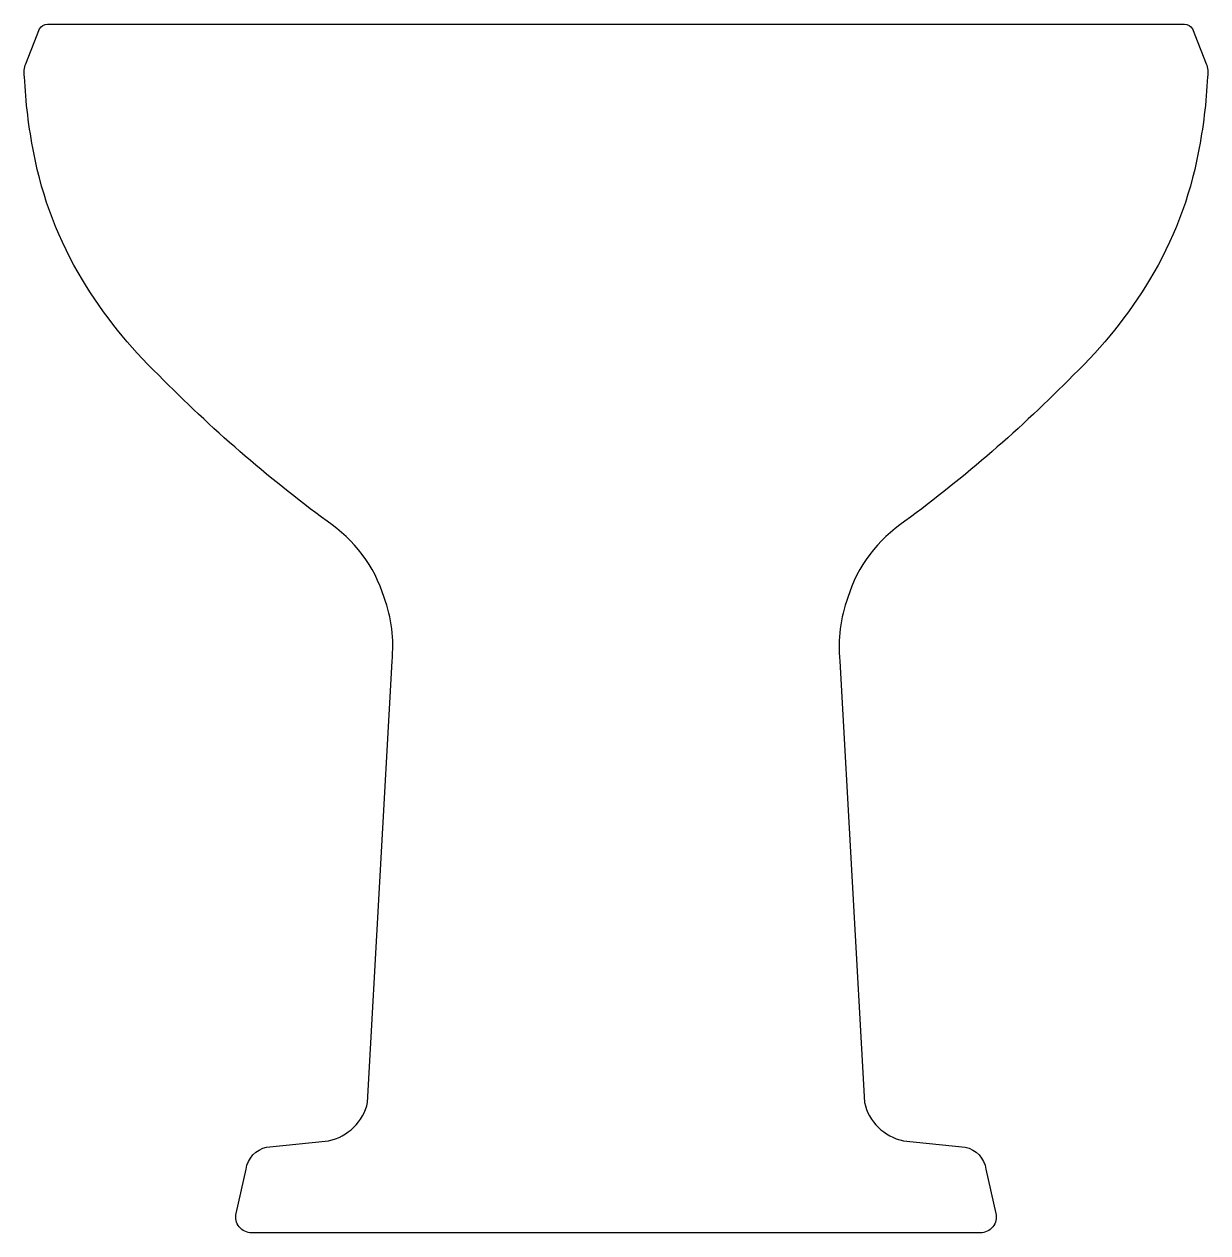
# Model space of a CAD drawing. Header units: millimetres. Extents: x -2977.151 to -2976.779, y 2975.167 to 2975.548.
import ezdxf

# ---------------------------------------------------------------- set-up
doc = ezdxf.new("R2010")
doc.units = ezdxf.units.MM
doc.header["$LTSCALE"] = 10
doc.layers.add('banheiro_louças', color=2, linetype='Continuous')

msp = doc.modelspace()

# ---------------------------------------------------------------- linework, layer by layer
at = {"layer": 'banheiro_louças'}
for p, q in [((-2977.04121, 2975.16703), (-2977.04544, 2975.16703)), ((-2976.88444, 2975.16703), (-2976.88866, 2975.16703))]:
    msp.add_line(p, q, dxfattribs=at)
msp.add_lwpolyline([(-2977.14394, 2975.54753), (-2976.78594, 2975.54753, -0.292828), (-2976.78344, 2975.54603), (-2976.77905, 2975.53507, -0.129815), (-2976.77868, 2975.531, -0.000013), (-2976.77868, 2975.531, -0.036839), (-2976.78157, 2975.50707, -0.089183), (-2976.79694, 2975.46703, -0.066324), (-2976.82094, 2975.43703, -0.039368), (-2976.87394, 2975.39103, 0.173904), (-2976.89194, 2975.36703, 0.111224), (-2976.89444, 2975.34703), (-2976.88672, 2975.2081, 0.293611), (-2976.87444, 2975.19603), (-2976.85494, 2975.19403, -0.309397), (-2976.84844, 2975.18703), (-2976.84531, 2975.17313, -0.480625), (-2976.85019, 2975.16703), (-2977.07969, 2975.16703, -0.480625), (-2977.08456, 2975.17313), (-2977.08144, 2975.18703, -0.309397), (-2977.07494, 2975.19403), (-2977.05544, 2975.19603, 0.293611), (-2977.04315, 2975.2081), (-2977.03544, 2975.34703, 0.111224), (-2977.03794, 2975.36703, 0.173904), (-2977.05594, 2975.39103, -0.039368), (-2977.10894, 2975.43703, -0.066324), (-2977.13294, 2975.46703, -0.089183), (-2977.1483, 2975.50707, -0.036839), (-2977.15119, 2975.531, -0.000013), (-2977.15119, 2975.531, -0.129815), (-2977.15082, 2975.53507), (-2977.14644, 2975.54603, -0.292828)], format="xyb", close=True, dxfattribs=at)

doc.saveas('drawing.dxf')
